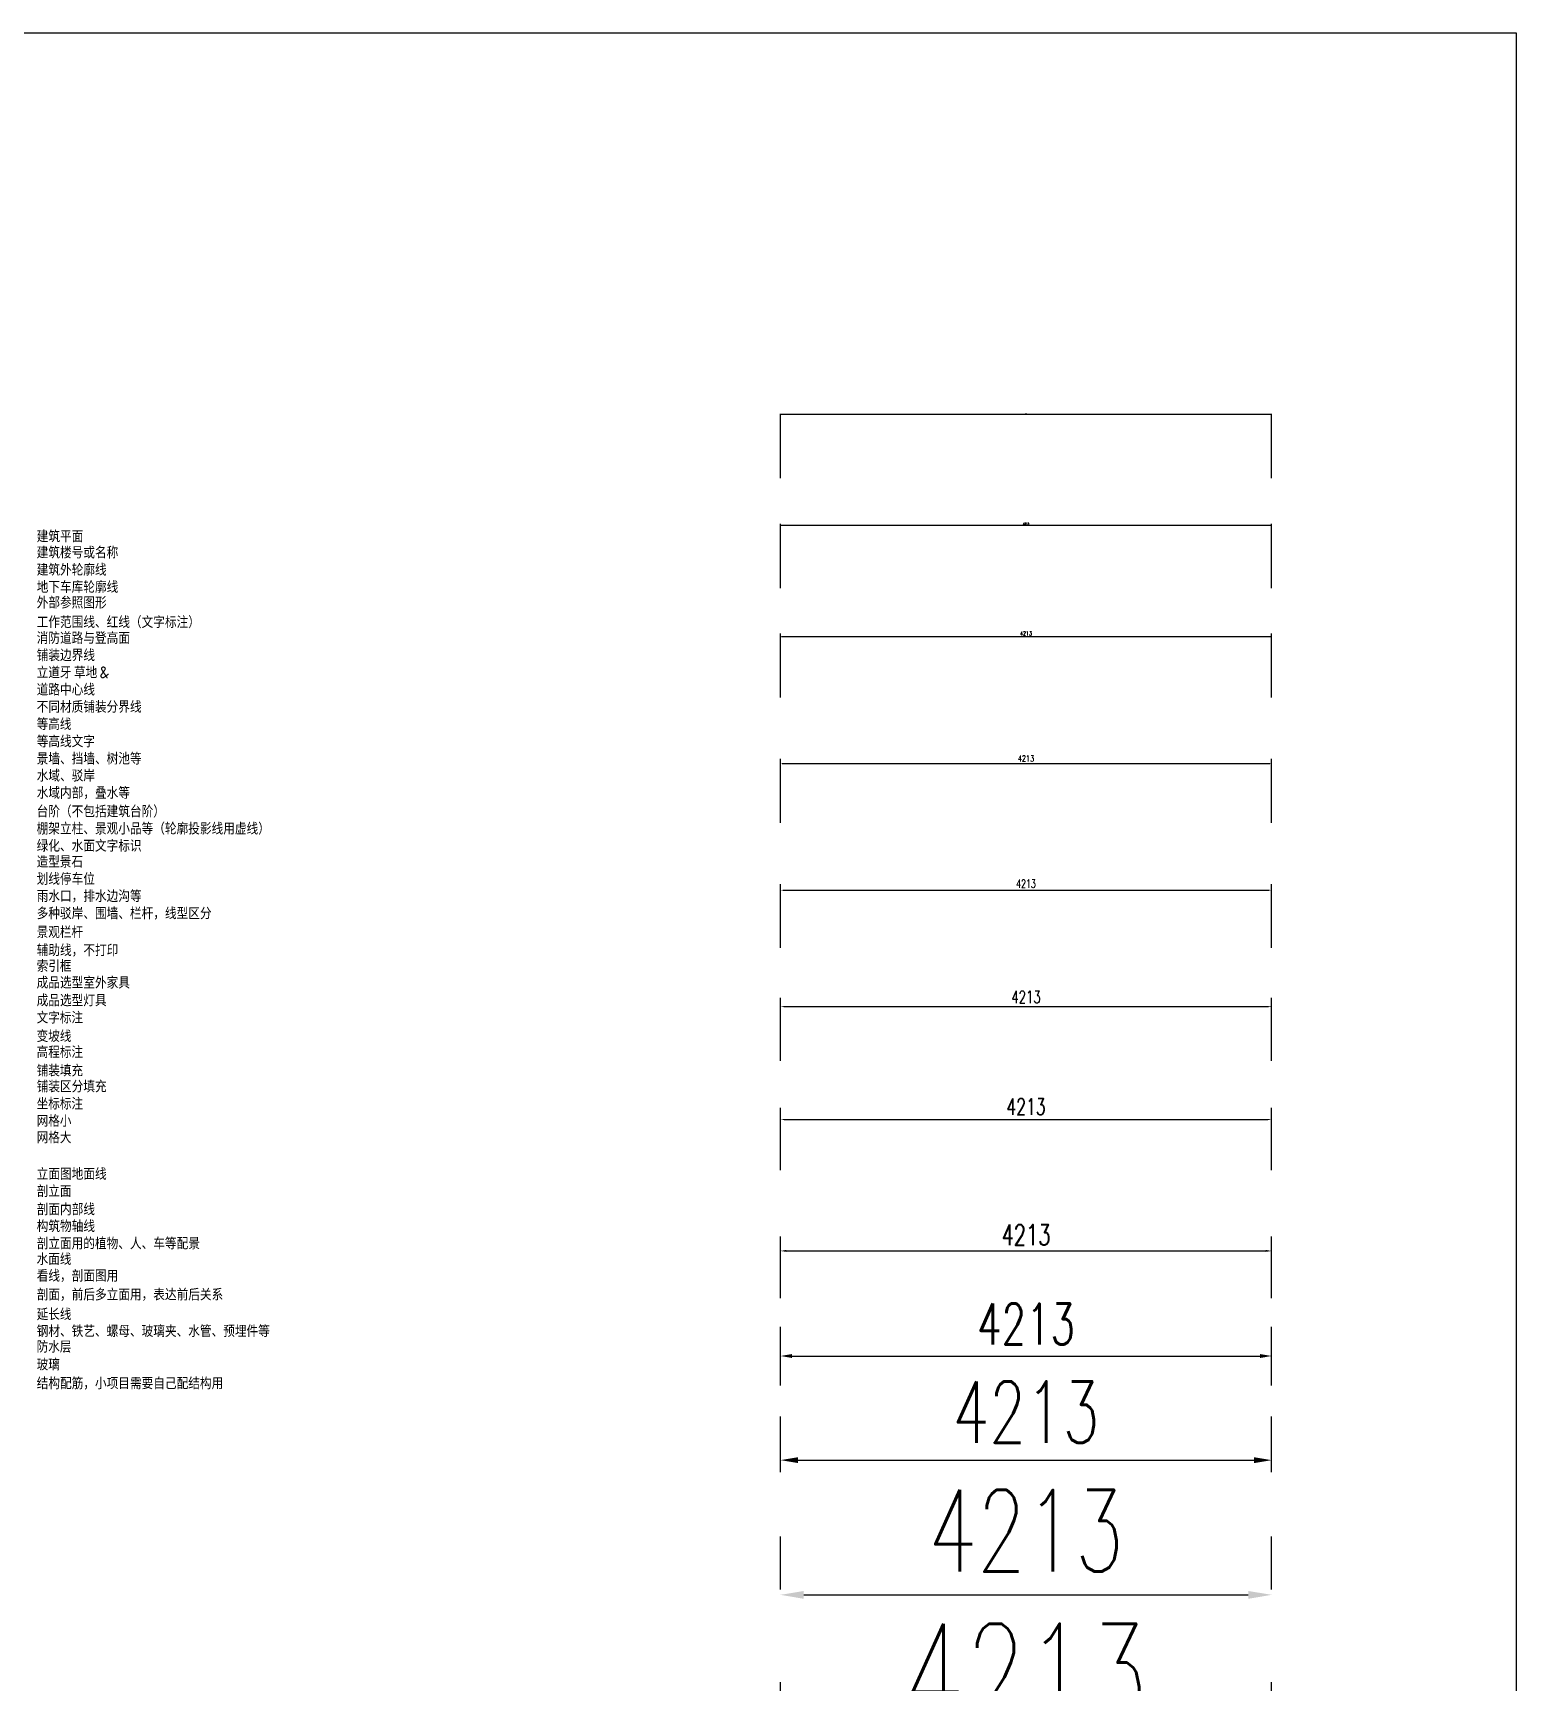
# Model space of a CAD drawing. Header units: millimetres. Extents: x -1442555 to -1309205, y 1400164 to 1531173.
# Drawn here: x -1380165 to -1367445, y 1514286 to 1528428 of the extents above; entities that cross this region are included whole.
import ezdxf

# ---------------------------------------------------------------- set-up
doc = ezdxf.new("R2010")
doc.units = ezdxf.units.MM
doc.header["$LTSCALE"] = 10
for name, pattern in [('CENTER', [2, 1.25, -0.25, 0.25, -0.25]), ('DASH', [0.35, 0.25, -0.1]), ('DASHED', [0.75, 0.5, -0.25]), ('DOTE', [2.42, 2, -0.2, 0.02, -0.2]), ('PHANTOM', [2.5, 1.25, -0.25, 0.25, -0.25, 0.25, -0.25])]:
    doc.linetypes.add(name, pattern=pattern)
doc.layers.get('0').update_dxf_attribs({"linetype": 'CONTINUOUS'})
doc.layers.get('DEFPOINTS').update_dxf_attribs({"linetype": 'CONTINUOUS'})
for name, color, linetype in [('DIM_COOR', 3, 'CONTINUOUS'), ('DIM_ELEV', 3, 'CONTINUOUS'), ('L-Axis', 1, 'DOTE'), ('L-B.NO.', 2, 'CONTINUOUS'), ('L-Bldg', 8, 'CONTINUOUS'), ('L-Center', 1, 'CENTER'), ('L-Contour', 8, 'DASH'), ('L-ContourText', 53, 'CONTINUOUS'), ('L-ExtendedLine', 8, 'DASH'), ('L-Finished lamps', 2, 'CONTINUOUS'), ('L-Finished product', 13, 'CONTINUOUS'), ('L-Fireroad', 3, 'DASH'), ('L-Floor', 6, 'CONTINUOUS'), ('L-Furniture', 2, 'CONTINUOUS'), ('L-Glass', 144, 'CONTINUOUS'), ('L-Grid', 8, 'DOTE'), ('L-Grid1', 1, 'DOTE'), ('L-Gully', 144, 'CONTINUOUS'), ('L-Hardware', 210, 'CONTINUOUS'), ('L-Hatch', 8, 'CONTINUOUS'), ('L-Hatch1', 9, 'CONTINUOUS'), ('L-Index', 3, 'DASHED'), ('L-Limit', 1, 'PHANTOM'), ('L-Look line', 9, 'CONTINUOUS'), ('L-Look line1', 11, 'CONTINUOUS'), ('L-Objective View', 8, 'CONTINUOUS'), ('L-Outline', 6, 'CONTINUOUS'), ('L-pa', 3, 'CONTINUOUS'), ('L-Parking', 30, 'DASH'), ('L-Pave', 4, 'CONTINUOUS'), ('L-Pave1', 31, 'CONTINUOUS'), ('L-Pavement', 30, 'CONTINUOUS'), ('L-Pool', 5, 'CONTINUOUS'), ('L-Pool1', 150, 'CONTINUOUS'), ('L-Railing', 2, 'CONTINUOUS'), ('L-Rebar', 1, 'CONTINUOUS'), ('L-Section', 4, 'CONTINUOUS'), ('L-Slope line', 1, 'DASH'), ('L-Step', 15, 'CONTINUOUS'), ('L-Stone', 9, 'CONTINUOUS'), ('L-Structure', 50, 'CONTINUOUS'), ('L-Style Index', 2, 'CONTINUOUS'), ('L-Ugoutline', 6, 'DASH'), ('L-Wall', 5, 'CONTINUOUS'), ('L-Water', 150, 'CONTINUOUS'), ('L-Waterproofer', 210, 'CONTINUOUS'), ('L-XREF', 7, 'CONTINUOUS'), ('PUB_DIM', 3, 'CONTINUOUS'), ('PUB_TEXT', 7, 'CONTINUOUS')]:
    doc.layers.add(name, color=color, linetype=linetype)
doc.layers.add('L-Auxiliary Line', color=1, linetype='CONTINUOUS', plot=False)
doc.styles.get("Standard").update_dxf_attribs({"font": 'tssdeng.shx', "width": 0.7, "bigfont": 'hztxt.shx'})
doc.styles.add('STANDARD_T3', font='simplex.shx', dxfattribs={"width": 0.7, "bigfont": 'gbcbig.shx'})
doc.dimstyles.new('W&&1', dxfattribs={"dimtxt": 3.5, "dimasz": 1, "dimexe": 2.5, "dimexo": 3, "dimgap": 1, "dimtad": 1, "dimdec": 0, "dimzin": 0, "dimdsep": 46, "dimtxsty": 'STANDARD_T3', "dimcen": 0.09, "dimclrd": 1, "dimclre": 1, "dimclrt": 7, "dimazin": 2, "dimtfac": 1, "dimtdec": 0, "dimtix": 1, "dimtmove": 2, "dimatfit": 3, "dimfxl": 100, "dimtolj": 1, "dimtzin": 0, "dimarcsym": 0})
doc.dimstyles.new('W&&10', dxfattribs={"dimtxt": 35, "dimasz": 10, "dimexe": 25, "dimexo": 30, "dimgap": 10, "dimtad": 1, "dimdec": 0, "dimzin": 0, "dimdsep": 46, "dimtxsty": 'STANDARD_T3', "dimcen": 0.09, "dimclrd": 1, "dimclre": 1, "dimclrt": 7, "dimazin": 2, "dimtfac": 1, "dimtdec": 0, "dimtix": 1, "dimtmove": 2, "dimatfit": 3, "dimfxl": 100, "dimtolj": 1, "dimtzin": 0, "dimarcsym": 0})
doc.dimstyles.new('W&&100', dxfattribs={"dimtxt": 350, "dimasz": 100, "dimexe": 250, "dimexo": 300, "dimgap": 100, "dimtad": 1, "dimdec": 0, "dimzin": 0, "dimdsep": 46, "dimtxsty": 'STANDARD_T3', "dimcen": 0.09, "dimclrd": 1, "dimclre": 1, "dimclrt": 7, "dimazin": 2, "dimtfac": 1, "dimtdec": 0, "dimtix": 1, "dimtmove": 2, "dimatfit": 3, "dimfxl": 100, "dimtolj": 1, "dimtzin": 0, "dimarcsym": 0})
doc.dimstyles.new('W&&15', dxfattribs={"dimtxt": 52.5, "dimasz": 15, "dimexe": 37.5, "dimexo": 45, "dimgap": 15, "dimtad": 1, "dimdec": 0, "dimzin": 0, "dimdsep": 46, "dimtxsty": 'STANDARD_T3', "dimcen": 0.09, "dimclrd": 1, "dimclre": 1, "dimclrt": 7, "dimazin": 2, "dimtfac": 1, "dimtdec": 0, "dimtix": 1, "dimtmove": 2, "dimatfit": 3, "dimfxl": 100, "dimtolj": 1, "dimtzin": 0, "dimarcsym": 0})
doc.dimstyles.new('W&&150', dxfattribs={"dimtxt": 525, "dimasz": 150, "dimexe": 375, "dimexo": 450, "dimgap": 150, "dimtad": 1, "dimdec": 0, "dimzin": 0, "dimdsep": 46, "dimtxsty": 'STANDARD_T3', "dimcen": 0.09, "dimclrd": 1, "dimclre": 1, "dimclrt": 7, "dimazin": 2, "dimtfac": 1, "dimtdec": 0, "dimtix": 1, "dimtmove": 2, "dimatfit": 3, "dimfxl": 100, "dimtolj": 1, "dimtzin": 0, "dimarcsym": 0})
doc.dimstyles.new('W&&20', dxfattribs={"dimtxt": 70, "dimasz": 20, "dimexe": 50, "dimexo": 60, "dimgap": 20, "dimtad": 1, "dimdec": 0, "dimzin": 0, "dimdsep": 46, "dimtxsty": 'STANDARD_T3', "dimcen": 0.09, "dimclrd": 1, "dimclre": 1, "dimclrt": 7, "dimazin": 2, "dimtfac": 1, "dimtdec": 0, "dimtix": 1, "dimtmove": 2, "dimatfit": 3, "dimfxl": 100, "dimtolj": 1, "dimtzin": 0, "dimarcsym": 0})
doc.dimstyles.new('W&&200', dxfattribs={"dimtxt": 700, "dimasz": 200, "dimexe": 500, "dimexo": 600, "dimgap": 200, "dimtad": 1, "dimdec": 0, "dimzin": 0, "dimdsep": 46, "dimtxsty": 'STANDARD_T3', "dimcen": 0.09, "dimclrd": 1, "dimclre": 1, "dimclrt": 7, "dimazin": 2, "dimtfac": 1, "dimtdec": 0, "dimtix": 1, "dimtmove": 2, "dimatfit": 3, "dimfxl": 100, "dimtolj": 1, "dimtzin": 0, "dimarcsym": 0})
doc.dimstyles.new('W&&250', dxfattribs={"dimtxt": 875, "dimasz": 250, "dimexe": 625, "dimexo": 750, "dimgap": 250, "dimtad": 1, "dimdec": 0, "dimzin": 0, "dimdsep": 46, "dimtxsty": 'STANDARD_T3', "dimcen": 0.09, "dimclrd": 1, "dimclre": 1, "dimclrt": 7, "dimazin": 2, "dimtfac": 1, "dimtdec": 0, "dimtix": 1, "dimtmove": 2, "dimatfit": 3, "dimfxl": 100, "dimtolj": 1, "dimtzin": 0, "dimarcsym": 0})
doc.dimstyles.new('W&&30', dxfattribs={"dimtxt": 105, "dimasz": 30, "dimexe": 75, "dimexo": 90, "dimgap": 30, "dimtad": 1, "dimdec": 0, "dimzin": 0, "dimdsep": 46, "dimtxsty": 'STANDARD_T3', "dimcen": 0.09, "dimclrd": 1, "dimclre": 1, "dimclrt": 7, "dimazin": 2, "dimtfac": 1, "dimtdec": 0, "dimtix": 1, "dimtmove": 2, "dimatfit": 3, "dimfxl": 100, "dimtolj": 1, "dimtzin": 0, "dimarcsym": 0})
doc.dimstyles.new('W&&40', dxfattribs={"dimtxt": 140, "dimasz": 40, "dimexe": 100, "dimexo": 120, "dimgap": 40, "dimtad": 1, "dimdec": 0, "dimzin": 0, "dimdsep": 46, "dimtxsty": 'STANDARD_T3', "dimcen": 0.09, "dimclrd": 1, "dimclre": 1, "dimclrt": 7, "dimazin": 2, "dimtfac": 1, "dimtdec": 0, "dimtix": 1, "dimtmove": 2, "dimatfit": 3, "dimfxl": 100, "dimtolj": 1, "dimtzin": 0, "dimarcsym": 0})
doc.dimstyles.new('W&&5', dxfattribs={"dimtxt": 17.5, "dimasz": 5, "dimexe": 12.5, "dimexo": 15, "dimgap": 5, "dimtad": 1, "dimdec": 0, "dimzin": 0, "dimdsep": 46, "dimtxsty": 'STANDARD_T3', "dimcen": 0.09, "dimclrd": 1, "dimclre": 1, "dimclrt": 7, "dimazin": 2, "dimtfac": 1, "dimtdec": 0, "dimtix": 1, "dimtmove": 2, "dimatfit": 3, "dimfxl": 100, "dimtolj": 1, "dimtzin": 0, "dimarcsym": 0})
doc.dimstyles.new('W&&50', dxfattribs={"dimtxt": 175, "dimasz": 50, "dimexe": 125, "dimexo": 150, "dimgap": 50, "dimtad": 1, "dimdec": 0, "dimzin": 0, "dimdsep": 46, "dimtxsty": 'STANDARD_T3', "dimcen": 0.09, "dimclrd": 1, "dimclre": 1, "dimclrt": 7, "dimazin": 2, "dimtfac": 1, "dimtdec": 0, "dimtix": 1, "dimtmove": 2, "dimatfit": 3, "dimfxl": 100, "dimtolj": 1, "dimtzin": 0, "dimarcsym": 0})

# ---------------------------------------------------------------- blocks, each defined once
blk = doc.blocks.new('*D7')
at = {"layer": 'DEFPOINTS', "color": 0, "transparency": 16777216}
for p in [(-1369541, 1513661), (-1373754, 1513107), (-1369541, 1513107)]:
    blk.add_point(p, dxfattribs=at)
at = {"layer": 'PUB_DIM', "color": 1, "lineweight": -2, "transparency": 16777216}
for p, q in [((-1373754, 1513857), (-1373754, 1514286)), ((-1369541, 1513857), (-1369541, 1514286)), ((-1373504, 1513661), (-1369791, 1513661))]:
    blk.add_line(p, q, dxfattribs=at)
at = {"layer": 'PUB_DIM', "color": 1, "transparency": 16777216}
for points in [[(-1373504, 1513703), (-1373504, 1513620), (-1373754, 1513661)], [(-1369791, 1513703), (-1369791, 1513620), (-1369541, 1513661)]]:
    blk.add_solid(points, dxfattribs=at)
at = {"layer": 'PUB_DIM', "color": 7, "transparency": 16777216, "insert": (-1371648, 1514349), "char_height": 875, "attachment_point": 5, "style": 'STANDARD_T3'}
blk.add_mtext('\\A1;4213', dxfattribs=at)
blk = doc.blocks.new('*D8')
at = {"layer": 'DEFPOINTS', "color": 0, "transparency": 16777216}
for p in [(-1369541, 1515034), (-1373754, 1514480), (-1369541, 1514480)]:
    blk.add_point(p, dxfattribs=at)
at = {"layer": 'PUB_DIM', "color": 1, "lineweight": -2, "transparency": 16777216}
for p, q in [((-1373754, 1515080), (-1373754, 1515534)), ((-1369541, 1515080), (-1369541, 1515534)), ((-1373554, 1515034), (-1369741, 1515034))]:
    blk.add_line(p, q, dxfattribs=at)
at = {"layer": 'PUB_DIM', "color": 1, "transparency": 16777216}
for points in [[(-1373554, 1515067), (-1373554, 1515000), (-1373754, 1515034)], [(-1369741, 1515067), (-1369741, 1515000), (-1369541, 1515034)]]:
    blk.add_solid(points, dxfattribs=at)
at = {"layer": 'PUB_DIM', "color": 7, "transparency": 16777216, "insert": (-1371648, 1515584), "char_height": 700, "attachment_point": 5, "style": 'STANDARD_T3'}
blk.add_mtext('\\A1;4213', dxfattribs=at)
blk = doc.blocks.new('*D9')
at = {"layer": 'DEFPOINTS', "color": 0, "transparency": 16777216}
for p in [(-1369541, 1516189), (-1373754, 1515635), (-1369541, 1515635)]:
    blk.add_point(p, dxfattribs=at)
at = {"layer": 'PUB_DIM', "color": 1, "lineweight": -2, "transparency": 16777216}
for p, q in [((-1373754, 1516085), (-1373754, 1516564)), ((-1369541, 1516085), (-1369541, 1516564)), ((-1373604, 1516189), (-1369691, 1516189))]:
    blk.add_line(p, q, dxfattribs=at)
at = {"layer": 'PUB_DIM', "color": 1, "transparency": 16777216}
for points in [[(-1373604, 1516214), (-1373604, 1516164), (-1373754, 1516189)], [(-1369691, 1516214), (-1369691, 1516164), (-1369541, 1516189)]]:
    blk.add_solid(points, dxfattribs=at)
at = {"layer": 'PUB_DIM', "color": 7, "transparency": 16777216, "insert": (-1371648, 1516601), "char_height": 525, "attachment_point": 5, "style": 'STANDARD_T3'}
blk.add_mtext('\\A1;4213', dxfattribs=at)
blk = doc.blocks.new('*D10')
at = {"layer": 'DEFPOINTS', "color": 0, "transparency": 16777216}
for p in [(-1369541, 1517082), (-1373754, 1516528), (-1369541, 1516528)]:
    blk.add_point(p, dxfattribs=at)
at = {"layer": 'PUB_DIM', "color": 1, "lineweight": -2, "transparency": 16777216}
for p, q in [((-1373754, 1516828), (-1373754, 1517332)), ((-1369541, 1516828), (-1369541, 1517332)), ((-1373654, 1517082), (-1369641, 1517082))]:
    blk.add_line(p, q, dxfattribs=at)
at = {"layer": 'PUB_DIM', "color": 1, "transparency": 16777216}
for points in [[(-1373654, 1517099), (-1373654, 1517065), (-1373754, 1517082)], [(-1369641, 1517099), (-1369641, 1517065), (-1369541, 1517082)]]:
    blk.add_solid(points, dxfattribs=at)
at = {"layer": 'PUB_DIM', "color": 7, "transparency": 16777216, "insert": (-1371648, 1517357), "char_height": 350, "attachment_point": 5, "style": 'STANDARD_T3'}
blk.add_mtext('\\A1;4213', dxfattribs=at)
blk = doc.blocks.new('*D11')
at = {"layer": 'DEFPOINTS', "color": 0, "transparency": 16777216}
for p in [(-1369541, 1517983), (-1373754, 1517429), (-1369541, 1517429)]:
    blk.add_point(p, dxfattribs=at)
at = {"layer": 'PUB_DIM', "color": 1, "lineweight": -2, "transparency": 16777216}
for p, q in [((-1373754, 1517579), (-1373754, 1518108)), ((-1369541, 1517579), (-1369541, 1518108)), ((-1373704, 1517983), (-1369591, 1517983))]:
    blk.add_line(p, q, dxfattribs=at)
at = {"layer": 'PUB_DIM', "color": 1, "transparency": 16777216}
for points in [[(-1373704, 1517992), (-1373704, 1517975), (-1373754, 1517983)], [(-1369591, 1517992), (-1369591, 1517975), (-1369541, 1517983)]]:
    blk.add_solid(points, dxfattribs=at)
at = {"layer": 'PUB_DIM', "color": 7, "transparency": 16777216, "insert": (-1371648, 1518121), "char_height": 175, "attachment_point": 5, "style": 'STANDARD_T3'}
blk.add_mtext('\\A1;4213', dxfattribs=at)
blk = doc.blocks.new('*D12')
at = {"layer": 'DEFPOINTS', "color": 0, "transparency": 16777216}
for p in [(-1369541, 1519110), (-1373754, 1518556), (-1369541, 1518556)]:
    blk.add_point(p, dxfattribs=at)
at = {"layer": 'PUB_DIM', "color": 1, "lineweight": -2, "transparency": 16777216}
for p, q in [((-1373754, 1518676), (-1373754, 1519210)), ((-1369541, 1518676), (-1369541, 1519210)), ((-1373714, 1519110), (-1369581, 1519110))]:
    blk.add_line(p, q, dxfattribs=at)
at = {"layer": 'PUB_DIM', "color": 1, "transparency": 16777216}
for points in [[(-1373714, 1519116), (-1373714, 1519103), (-1373754, 1519110)], [(-1369581, 1519116), (-1369581, 1519103), (-1369541, 1519110)]]:
    blk.add_solid(points, dxfattribs=at)
at = {"layer": 'PUB_DIM', "color": 7, "transparency": 16777216, "insert": (-1371648, 1519220), "char_height": 140, "attachment_point": 5, "style": 'STANDARD_T3'}
blk.add_mtext('\\A1;4213', dxfattribs=at)
blk = doc.blocks.new('*D13')
at = {"layer": 'DEFPOINTS', "color": 0, "transparency": 16777216}
for p in [(-1369541, 1525160), (-1373754, 1524606), (-1369541, 1524606)]:
    blk.add_point(p, dxfattribs=at)
at = {"layer": 'PUB_DIM', "color": 1, "lineweight": -2, "transparency": 16777216}
for p, q in [((-1373754, 1524609), (-1373754, 1525162)), ((-1373753, 1525160), (-1369542, 1525160)), ((-1369541, 1524609), (-1369541, 1525162))]:
    blk.add_line(p, q, dxfattribs=at)
at = {"layer": 'PUB_DIM', "color": 1, "transparency": 16777216}
for points in [[(-1373753, 1525160), (-1373753, 1525160), (-1373754, 1525160)], [(-1369542, 1525160), (-1369542, 1525160), (-1369541, 1525160)]]:
    blk.add_solid(points, dxfattribs=at)
at = {"layer": 'PUB_DIM', "color": 7, "transparency": 16777216, "insert": (-1371648, 1525163), "char_height": 3.5, "attachment_point": 5, "style": 'STANDARD_T3'}
blk.add_mtext('\\A1;4213', dxfattribs=at)
blk = doc.blocks.new('*D14')
at = {"layer": 'DEFPOINTS', "color": 0, "transparency": 16777216}
for p in [(-1369541, 1524206), (-1373754, 1523652), (-1369541, 1523652)]:
    blk.add_point(p, dxfattribs=at)
at = {"layer": 'PUB_DIM', "color": 1, "lineweight": -2, "transparency": 16777216}
for p, q in [((-1373754, 1523667), (-1373754, 1524218)), ((-1373749, 1524206), (-1369546, 1524206)), ((-1369541, 1523667), (-1369541, 1524218))]:
    blk.add_line(p, q, dxfattribs=at)
at = {"layer": 'PUB_DIM', "color": 1, "transparency": 16777216}
for points in [[(-1373749, 1524207), (-1373749, 1524205), (-1373754, 1524206)], [(-1369546, 1524207), (-1369546, 1524205), (-1369541, 1524206)]]:
    blk.add_solid(points, dxfattribs=at)
at = {"layer": 'PUB_DIM', "color": 7, "transparency": 16777216, "insert": (-1371648, 1524219), "char_height": 17.5, "attachment_point": 5, "style": 'STANDARD_T3'}
blk.add_mtext('\\A1;4213', dxfattribs=at)
blk = doc.blocks.new('*D15')
at = {"layer": 'DEFPOINTS', "color": 0, "transparency": 16777216}
for p in [(-1369541, 1523252), (-1373754, 1522698), (-1369541, 1522698)]:
    blk.add_point(p, dxfattribs=at)
at = {"layer": 'PUB_DIM', "color": 1, "lineweight": -2, "transparency": 16777216}
for p, q in [((-1373754, 1522728), (-1373754, 1523277)), ((-1373744, 1523252), (-1369551, 1523252)), ((-1369541, 1522728), (-1369541, 1523277))]:
    blk.add_line(p, q, dxfattribs=at)
at = {"layer": 'PUB_DIM', "color": 1, "transparency": 16777216}
for points in [[(-1373744, 1523253), (-1373744, 1523250), (-1373754, 1523252)], [(-1369551, 1523253), (-1369551, 1523250), (-1369541, 1523252)]]:
    blk.add_solid(points, dxfattribs=at)
at = {"layer": 'PUB_DIM', "color": 7, "transparency": 16777216, "insert": (-1371648, 1523279), "char_height": 35, "attachment_point": 5, "style": 'STANDARD_T3'}
blk.add_mtext('\\A1;4213', dxfattribs=at)
blk = doc.blocks.new('*D16')
at = {"layer": 'DEFPOINTS', "color": 0, "transparency": 16777216}
for p in [(-1369541, 1522164), (-1373754, 1521610), (-1369541, 1521610)]:
    blk.add_point(p, dxfattribs=at)
at = {"layer": 'PUB_DIM', "color": 1, "lineweight": -2, "transparency": 16777216}
for p, q in [((-1373754, 1521655), (-1373754, 1522202)), ((-1369541, 1521655), (-1369541, 1522202)), ((-1373739, 1522164), (-1369556, 1522164))]:
    blk.add_line(p, q, dxfattribs=at)
at = {"layer": 'PUB_DIM', "color": 1, "transparency": 16777216}
for points in [[(-1373739, 1522167), (-1373739, 1522162), (-1373754, 1522164)], [(-1369556, 1522167), (-1369556, 1522162), (-1369541, 1522164)]]:
    blk.add_solid(points, dxfattribs=at)
at = {"layer": 'PUB_DIM', "color": 7, "transparency": 16777216, "insert": (-1371648, 1522206), "char_height": 52.5, "attachment_point": 5, "style": 'STANDARD_T3'}
blk.add_mtext('\\A1;4213', dxfattribs=at)
blk = doc.blocks.new('*D17')
at = {"layer": 'DEFPOINTS', "color": 0, "transparency": 16777216}
for p in [(-1369541, 1521077), (-1373754, 1520523), (-1369541, 1520523)]:
    blk.add_point(p, dxfattribs=at)
at = {"layer": 'PUB_DIM', "color": 1, "lineweight": -2, "transparency": 16777216}
for p, q in [((-1373754, 1520583), (-1373754, 1521127)), ((-1373734, 1521077), (-1369561, 1521077)), ((-1369541, 1520583), (-1369541, 1521127))]:
    blk.add_line(p, q, dxfattribs=at)
at = {"layer": 'PUB_DIM', "color": 1, "transparency": 16777216}
for points in [[(-1373734, 1521080), (-1373734, 1521074), (-1373754, 1521077)], [(-1369561, 1521080), (-1369561, 1521074), (-1369541, 1521077)]]:
    blk.add_solid(points, dxfattribs=at)
at = {"layer": 'PUB_DIM', "color": 7, "transparency": 16777216, "insert": (-1371648, 1521132), "char_height": 70, "attachment_point": 5, "style": 'STANDARD_T3'}
blk.add_mtext('\\A1;4213', dxfattribs=at)
blk = doc.blocks.new('*D18')
at = {"layer": 'DEFPOINTS', "color": 0, "transparency": 16777216}
for p in [(-1369541, 1520078), (-1373754, 1519524), (-1369541, 1519524)]:
    blk.add_point(p, dxfattribs=at)
at = {"layer": 'PUB_DIM', "color": 1, "lineweight": -2, "transparency": 16777216}
for p, q in [((-1373754, 1519614), (-1373754, 1520153)), ((-1373724, 1520078), (-1369571, 1520078)), ((-1369541, 1519614), (-1369541, 1520153))]:
    blk.add_line(p, q, dxfattribs=at)
at = {"layer": 'PUB_DIM', "color": 1, "transparency": 16777216}
for points in [[(-1373724, 1520083), (-1373724, 1520073), (-1373754, 1520078)], [(-1369571, 1520083), (-1369571, 1520073), (-1369541, 1520078)]]:
    blk.add_solid(points, dxfattribs=at)
at = {"layer": 'PUB_DIM', "color": 7, "transparency": 16777216, "insert": (-1371648, 1520161), "char_height": 105, "attachment_point": 5, "style": 'STANDARD_T3'}
blk.add_mtext('\\A1;4213', dxfattribs=at)

msp = doc.modelspace()

# ---------------------------------------------------------------- linework, layer by layer
msp.add_lwpolyline([(-1392444.8, 1528427.7), (-1367444.8, 1528427.7), (-1367444.8, 1498427.7), (-1392444.8, 1498427.7)], close=True)

# ---------------------------------------------------------------- texts
at = {"layer": 'DIM_COOR'}
msp.add_text('坐标标注', height=99.29, dxfattribs=at).set_placement((-1380133.6, 1519195.1))
at = {"layer": 'DIM_ELEV'}
msp.add_text('高程标注', height=99.29, dxfattribs=at).set_placement((-1380133.6, 1519637.8))
at = {"layer": 'L-Auxiliary Line'}
msp.add_text('辅助线，不打印', height=100, dxfattribs=at).set_placement((-1380133.6, 1520510.6))
at = {"layer": 'L-Axis'}
msp.add_text('构筑物轴线', height=100, dxfattribs=at).set_placement((-1380133.6, 1518144.1))
at = {"layer": 'L-B.NO.'}
msp.add_text('建筑楼号或名称', height=100, dxfattribs=at).set_placement((-1380133.6, 1523921))
at = {"layer": 'L-Bldg'}
msp.add_text('建筑平面', height=100, dxfattribs=at).set_placement((-1380133.6, 1524059.8))
at = {"layer": 'L-Center'}
msp.add_text('道路中心线', height=100, dxfattribs=at).set_placement((-1380133.6, 1522745.4))
at = {"layer": 'L-Contour'}
msp.add_text('等高线', height=99.29, dxfattribs=at).set_placement((-1380133.6, 1522450.3))
at = {"layer": 'L-ContourText'}
msp.add_text('等高线文字', height=100, dxfattribs=at).set_placement((-1380133.6, 1522301.3))
at = {"layer": 'L-ExtendedLine'}
msp.add_text('延长线', height=99.29, dxfattribs=at).set_placement((-1380133.6, 1517389.1))
at = {"layer": 'L-Finished lamps'}
msp.add_text('成品选型灯具', height=100, dxfattribs=at).set_placement((-1380133.6, 1520080.5))
at = {"layer": 'L-Finished product'}
msp.add_text('成品选型室外家具', height=100, dxfattribs=at).set_placement((-1380133.6, 1520233))
at = {"layer": 'L-Fireroad'}
msp.add_text('消防道路与登高面', height=100, dxfattribs=at).set_placement((-1380133.6, 1523188.1))
at = {"layer": 'L-Floor'}
msp.add_text('立面图地面线', height=100, dxfattribs=at).set_placement((-1380133.6, 1518592.7))
at = {"layer": 'L-Furniture'}
msp.add_text('棚架立柱、景观小品等（轮廓投影线用虚线）', height=100, dxfattribs=at).set_placement((-1380133.6, 1521553.7))
at = {"layer": 'L-Glass'}
msp.add_text('玻璃', height=99.29, dxfattribs=at).set_placement((-1380133.6, 1516958.3))
at = {"layer": 'L-Grid'}
msp.add_text('网格小', height=99.29, dxfattribs=at).set_placement((-1380133.6, 1519047.6))
at = {"layer": 'L-Grid1'}
msp.add_text('网格大', height=99.29, dxfattribs=at).set_placement((-1380133.6, 1518905.9))
at = {"layer": 'L-Gully'}
msp.add_text('雨水口，排水边沟等', height=100, dxfattribs=at).set_placement((-1380133.6, 1520974.6))
at = {"layer": 'L-Hardware'}
msp.add_text('钢材、铁艺、螺母、玻璃夹、水管、预埋件等', height=100, dxfattribs=at).set_placement((-1380133.6, 1517244.6))
at = {"layer": 'L-Hatch'}
msp.add_text('铺装填充', height=99.29, dxfattribs=at).set_placement((-1380133.6, 1519479))
at = {"layer": 'L-Hatch1'}
msp.add_text('铺装区分填充', height=100, dxfattribs=at).set_placement((-1380133.6, 1519342.7))
at = {"layer": 'L-Index'}
msp.add_text('索引框', height=99.29, dxfattribs=at).set_placement((-1380133.6, 1520375.6))
at = {"layer": 'L-Limit'}
msp.add_text('工作范围线、红线（文字标注）', height=100, dxfattribs=at).set_placement((-1380133.6, 1523324.4))
at = {"layer": 'L-Look line'}
msp.add_text('看线，剖面图用', height=100, dxfattribs=at).set_placement((-1380133.6, 1517719))
at = {"layer": 'L-Look line1'}
msp.add_text('剖面，前后多立面用，表达前后关系', height=100, dxfattribs=at).set_placement((-1380133.6, 1517557.8))
at = {"layer": 'L-Objective View'}
msp.add_text('剖立面用的植物、人、车等配景', height=100, dxfattribs=at).set_placement((-1380133.6, 1517996.5))
at = {"layer": 'L-Outline'}
msp.add_text('建筑外轮廓线', height=100, dxfattribs=at).set_placement((-1380133.6, 1523773.4))
at = {"layer": 'L-pa'}
msp.add_text('绿化、水面文字标识', height=100, dxfattribs=at).set_placement((-1380133.6, 1521406.1))
at = {"layer": 'L-Parking'}
msp.add_text('划线停车位', height=100, dxfattribs=at).set_placement((-1380133.6, 1521122.2))
at = {"layer": 'L-Pave'}
msp.add_text('铺装边界线', height=100, dxfattribs=at).set_placement((-1380133.6, 1523040.5))
at = {"layer": 'L-Pave1'}
for s, height, p in [('立道牙', 99.29, (-1380133.6, 1522892.9)), ('草地', 100, (-1379813.8, 1522892.9)), ('&', 102.9, (-1379595.2, 1522892.9))]:
    msp.add_text(s, height=height, dxfattribs=at).set_placement(p)
at = {"layer": 'L-Pavement'}
msp.add_text('不同材质铺装分界线', height=100, dxfattribs=at).set_placement((-1380133.6, 1522597.8))
at = {"layer": 'L-Pool'}
msp.add_text('水域、驳岸', height=100, dxfattribs=at).set_placement((-1380133.6, 1522007.6))
at = {"layer": 'L-Pool1'}
msp.add_text('水域内部，叠水等', height=100, dxfattribs=at).set_placement((-1380133.6, 1521860))
at = {"layer": 'L-Railing'}
msp.add_text('景观栏杆', height=99.29, dxfattribs=at).set_placement((-1380133.6, 1520665.8))
at = {"layer": 'L-Rebar'}
msp.add_text('结构配筋，小项目需要自己配结构用', height=100, dxfattribs=at).set_placement((-1380133.6, 1516797))
at = {"layer": 'L-Section'}
msp.add_text('剖立面', height=99.29, dxfattribs=at).set_placement((-1380133.6, 1518445.1))
at = {"layer": 'L-Slope line'}
msp.add_text('变坡线', height=99.29, dxfattribs=at).set_placement((-1380133.6, 1519774.6))
at = {"layer": 'L-Step'}
msp.add_text('台阶（不包括建筑台阶）', height=100, dxfattribs=at).set_placement((-1380133.6, 1521701.2))
at = {"layer": 'L-Stone'}
msp.add_text('造型景石', height=99.29, dxfattribs=at).set_placement((-1380133.6, 1521269.8))
at = {"layer": 'L-Structure'}
msp.add_text('剖面内部线', height=100, dxfattribs=at).set_placement((-1380133.6, 1518288.8))
at = {"layer": 'L-Style Index'}
msp.add_text('多种驳岸、围墙、栏杆，线型区分', height=100, dxfattribs=at).set_placement((-1380133.6, 1520827.1))
at = {"layer": 'L-Ugoutline'}
msp.add_text('地下车库轮廓线', height=100, dxfattribs=at).set_placement((-1380133.6, 1523625.8))
at = {"layer": 'L-Wall'}
msp.add_text('景墙、挡墙、树池等', height=100, dxfattribs=at).set_placement((-1380133.6, 1522153.8))
at = {"layer": 'L-Water'}
msp.add_text('水面线', height=99.29, dxfattribs=at).set_placement((-1380133.6, 1517862.6))
at = {"layer": 'L-Waterproofer'}
msp.add_text('防水层', height=99.29, dxfattribs=at).set_placement((-1380133.6, 1517110.7))
at = {"layer": 'L-XREF'}
msp.add_text('外部参照图形', height=100, dxfattribs=at).set_placement((-1380133.6, 1523492))
at = {"layer": 'PUB_TEXT'}
msp.add_text('文字标注', height=99.29, dxfattribs=at).set_placement((-1380133.6, 1519932.9))

# ---------------------------------------------------------------- dimensions: what is measured, and where the dimension line sits
at = {"layer": 'PUB_DIM', "color": 0}
for p1, p2, dimstyle, picture, middle in [((-1373754.4, 1524605.8), (-1369541.4, 1524605.8), 'W&&1', '*D13', (-1371647.9, 1525162.6)), ((-1373754.4, 1523651.7), (-1369541.4, 1523651.7), 'W&&5', '*D14', (-1371647.9, 1524219.4)), ((-1373754.4, 1522697.5), (-1369541.4, 1522697.5), 'W&&10', '*D15', (-1371647.9, 1523279)), ((-1373754.4, 1521610.3), (-1369541.4, 1521610.3), 'W&&15', '*D16', (-1371647.9, 1522205.5)), ((-1373754.4, 1520523), (-1369541.4, 1520523), 'W&&20', '*D17', (-1371647.9, 1521132)), ((-1373754.4, 1519524.5), (-1369541.4, 1519524.5), 'W&&30', '*D18', (-1371647.9, 1520161)), ((-1373754.4, 1518555.7), (-1369541.4, 1518555.7), 'W&&40', '*D12', (-1371647.9, 1519219.7)), ((-1373754.4, 1517429.1), (-1369541.4, 1517429.1), 'W&&50', '*D11', (-1371647.9, 1518120.7)), ((-1373754.4, 1516527.9), (-1369541.4, 1516527.9), 'W&&100', '*D10', (-1371647.9, 1517357)), ((-1373754.4, 1515635), (-1369541.4, 1515635), 'W&&150', '*D9', (-1371647.9, 1516601.5)), ((-1373754.4, 1514479.7), (-1369541.4, 1514479.7), 'W&&200', '*D8', (-1371647.9, 1515583.8)), ((-1373754.4, 1513107.3), (-1369541.4, 1513107.3), 'W&&250', '*D7', (-1371647.9, 1514348.8))]:
    dim = msp.add_aligned_dim(p1=p1, p2=p2, distance=554, dimstyle=dimstyle, dxfattribs=at)
    dim.commit()
    dim.dimension.update_dxf_attribs({"geometry": picture, "text_midpoint": middle})

doc.saveas('drawing.dxf')
